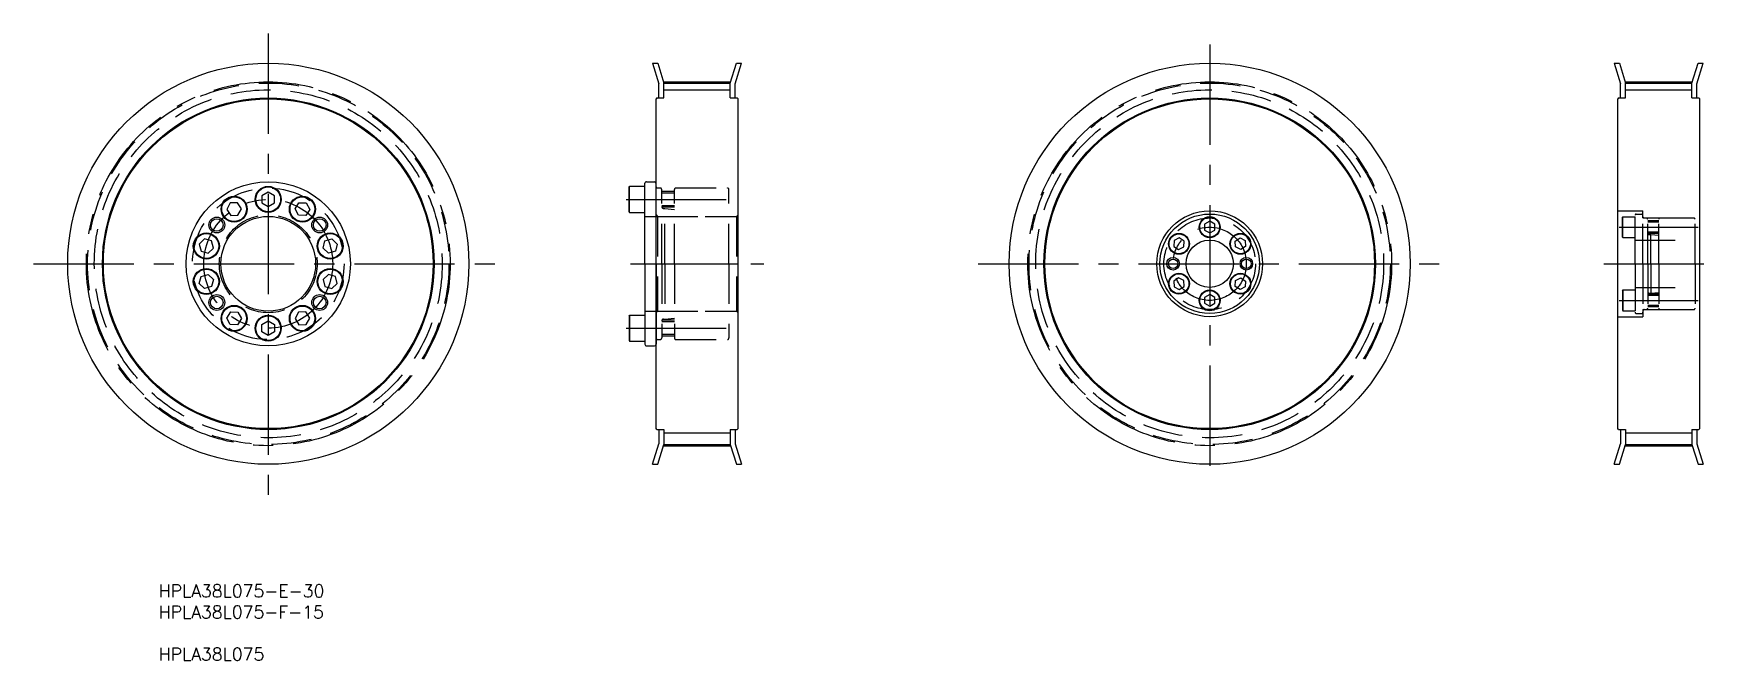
# Model space of a CAD drawing. Extents: x -25 to 507, y -23 to 175.
import ezdxf

# ---------------------------------------------------------------- set-up
doc = ezdxf.new("R2010")
doc.units = 0
doc.linetypes.add('CENTER', pattern=[50.8, 31.75, -6.35, 6.35, -6.35])
doc.linetypes.add('DASHED', pattern=[19.05, 12.7, -6.35])
doc.layers.get('0').update_dxf_attribs({"linetype": 'CONTINUOUS'})
doc.layers.add('CENTER', color=1, linetype='CENTER')
doc.styles.add('MISUMI', font='txt.shx')

# ---------------------------------------------------------------- blocks, each defined once
blk = doc.blocks.new('*U6')
at = {"color": 7, "linetype": 'CONTINUOUS', "style": 'MISUMI'}
for s, p in [('HPLA38L075-E-30', (15.05, -3.47)), ('HPLA38L075-F-15', (15.05, -10.14)), ('HPLA38L075', (15.05, -23.47))]:
    blk.add_text(s, height=4, dxfattribs=at).set_placement(p)

msp = doc.modelspace()

# ---------------------------------------------------------------- linework, layer by layer
at = {"color": 7, "linetype": 'CONTINUOUS'}
for p, q in [((171.41, 165.64), (173.43, 159.16)), ((171.41, 165.64), (173.07, 165.64)), ((173.07, 165.64), (175.03, 159.37)), ((196.03, 159.37), (197.98, 165.64)), ((197.63, 159.16), (199.64, 165.64)), ((197.98, 165.64), (199.64, 165.64)), ((475.95, 165.64), (477.96, 159.16)), ((475.95, 165.64), (477.6, 165.64)), ((477.6, 165.64), (479.56, 159.37)), ((500.56, 159.37), (502.52, 165.64)), ((502.16, 159.16), (504.17, 165.64)), ((502.52, 165.64), (504.17, 165.64)), ((172.83, 154.64), (172.53, 154.34)), ((172.53, 49.94), (172.53, 154.34)), ((172.83, 154.64), (175.03, 154.64)), ((173.43, 154.64), (173.43, 159.16)), ((175.03, 159.37), (196.03, 159.37)), ((175.03, 154.64), (175.03, 159.37)), ((196.03, 154.64), (196.03, 159.37)), ((196.03, 157.77), (196.03, 157.77)), ((196.03, 156.97), (196.03, 156.97)), ((196.03, 154.64), (198.23, 154.64)), ((197.63, 154.64), (197.63, 159.16)), ((198.23, 154.64), (198.53, 154.34)), ((198.53, 49.94), (198.53, 154.34)), ((477.36, 154.64), (477.06, 154.34)), ((477.06, 49.94), (477.06, 154.34)), ((477.36, 154.64), (479.56, 154.64)), ((477.96, 154.64), (477.96, 159.16)), ((479.56, 159.37), (500.56, 159.37)), ((479.56, 154.64), (479.56, 159.37)), ((500.56, 154.64), (500.56, 159.37)), ((500.56, 157.77), (500.56, 157.77)), ((500.56, 156.97), (500.56, 156.97)), ((500.56, 154.64), (502.76, 154.64)), ((502.16, 154.64), (502.16, 159.16)), ((502.76, 154.64), (503.06, 154.34)), ((503.06, 49.94), (503.06, 154.34)), ((169.03, 102.14), (169.03, 127.64)), ((169.53, 128.14), (172.03, 128.14)), ((172.53, 102.14), (172.53, 127.64)), ((49.73, 124.85), (47.73, 123.7)), ((47.73, 123.7), (47.73, 121.39)), ((51.73, 123.7), (49.73, 124.85)), ((51.73, 121.39), (51.73, 123.7)), ((164.03, 126.47), (164.14, 126.67)), ((164.03, 118.62), (164.03, 126.47)), ((164.14, 118.42), (164.14, 126.67)), ((164.14, 126.67), (169.03, 126.67)), ((169.03, 118.42), (169.03, 126.67)), ((169.03, 120.04), (169.03, 125.04)), ((37.69, 121.4), (36.61, 119.36)), ((36.61, 119.36), (37.83, 117.41)), ((40, 121.48), (37.69, 121.4)), ((37.83, 117.41), (40.14, 117.49)), ((41.23, 119.53), (40, 121.48)), ((40.14, 117.49), (41.23, 119.53)), ((47.73, 121.39), (49.73, 120.24)), ((49.73, 120.24), (51.73, 121.39)), ((58.23, 119.53), (59.45, 121.48)), ((59.31, 117.49), (58.23, 119.53)), ((61.62, 117.41), (59.31, 117.49)), ((59.45, 121.48), (61.76, 121.4)), ((62.85, 119.36), (61.62, 117.41)), ((61.76, 121.4), (62.85, 119.36)), ((164.03, 118.62), (164.14, 118.42)), ((164.14, 118.42), (169.03, 118.42)), ((169.03, 114.89), (169.03, 114.89)), ((347.86, 115.59), (346.26, 114.67)), ((346.26, 114.67), (346.26, 112.82)), ((346.26, 112.82), (347.86, 111.9)), ((349.46, 114.67), (347.86, 115.59)), ((347.86, 111.9), (349.46, 112.82)), ((348.66, 115.13), (348.66, 115.13)), ((349.06, 114.9), (349.06, 114.9)), ((349.46, 112.82), (349.46, 114.67)), ((29.56, 110.01), (27.9, 108.4)), ((27.9, 108.4), (28.46, 106.16)), ((31.78, 109.37), (29.56, 110.01)), ((30.68, 105.53), (32.34, 107.13)), ((32.34, 107.13), (31.78, 109.37)), ((67.12, 107.13), (67.68, 109.37)), ((68.78, 105.53), (67.12, 107.13)), ((67.68, 109.37), (69.9, 110.01)), ((69.9, 110.01), (71.56, 108.4)), ((71.56, 108.4), (71, 106.16)), ((169.03, 108.52), (169.03, 108.52)), ((336.58, 109.47), (336.48, 107.62)), ((336.48, 107.62), (338.03, 106.62)), ((338.22, 110.31), (336.58, 109.47)), ((338.03, 106.62), (339.68, 107.46)), ((339.77, 109.3), (338.22, 110.31)), ((339.68, 107.46), (339.77, 109.3)), ((355.94, 109.3), (357.49, 110.31)), ((356.04, 107.46), (355.94, 109.3)), ((357.68, 106.62), (356.04, 107.46)), ((357.49, 110.31), (359.13, 109.47)), ((359.23, 107.62), (357.68, 106.62)), ((359.13, 109.47), (359.23, 107.62)), ((28.46, 106.16), (30.68, 105.53)), ((71, 106.16), (68.78, 105.53)), ((169.03, 102.14), (169.03, 76.64)), ((172.53, 102.14), (172.53, 76.64)), ((27.9, 95.88), (28.46, 98.13)), ((29.56, 94.28), (27.9, 95.88)), ((28.46, 98.13), (30.68, 98.76)), ((30.68, 98.76), (32.34, 97.16)), ((32.34, 97.16), (31.78, 94.92)), ((68.78, 98.76), (67.12, 97.16)), ((67.12, 97.16), (67.68, 94.92)), ((71, 98.13), (68.78, 98.76)), ((69.9, 94.28), (71.56, 95.88)), ((71.56, 95.88), (71, 98.13)), ((338.03, 97.67), (336.48, 96.67)), ((336.48, 96.67), (336.58, 94.82)), ((339.68, 96.83), (338.03, 97.67)), ((339.77, 94.99), (339.68, 96.83)), ((355.94, 94.99), (356.04, 96.83)), ((356.04, 96.83), (357.68, 97.67)), ((357.68, 97.67), (359.23, 96.67)), ((359.23, 96.67), (359.13, 94.82)), ((31.78, 94.92), (29.56, 94.28)), ((67.68, 94.92), (69.9, 94.28)), ((336.58, 94.82), (338.22, 93.98)), ((338.22, 93.98), (339.77, 94.99)), ((347.86, 92.39), (346.26, 91.47)), ((346.26, 91.47), (346.26, 89.62)), ((349.46, 91.47), (347.86, 92.39)), ((349.46, 89.62), (349.46, 91.47)), ((357.49, 93.98), (355.94, 94.99)), ((359.13, 94.82), (357.49, 93.98)), ((36.61, 84.92), (37.83, 86.88)), ((37.83, 86.88), (40.14, 86.8)), ((40.14, 86.8), (41.23, 84.76)), ((59.31, 86.8), (58.23, 84.76)), ((61.62, 86.88), (59.31, 86.8)), ((62.85, 84.92), (61.62, 86.88)), ((164.03, 85.67), (164.14, 85.87)), ((164.03, 85.67), (164.03, 77.82)), ((164.14, 85.87), (164.14, 77.62)), ((164.14, 85.87), (169.03, 85.87)), ((169.03, 85.87), (169.03, 77.62)), ((346.26, 89.62), (347.86, 88.7)), ((347.86, 88.7), (349.46, 89.62)), ((37.69, 82.89), (36.61, 84.92)), ((40, 82.81), (37.69, 82.89)), ((41.23, 84.76), (40, 82.81)), ((47.73, 82.9), (49.73, 84.05)), ((47.73, 80.59), (47.73, 82.9)), ((49.73, 79.44), (47.73, 80.59)), ((49.73, 84.05), (51.73, 82.9)), ((51.73, 80.59), (49.73, 79.44)), ((51.73, 82.9), (51.73, 80.59)), ((58.23, 84.76), (59.45, 82.81)), ((59.45, 82.81), (61.76, 82.89)), ((61.76, 82.89), (62.85, 84.92)), ((169.03, 84.24), (169.03, 79.24)), ((164.03, 77.82), (164.14, 77.62)), ((164.14, 77.62), (169.03, 77.62)), ((169.53, 76.14), (172.03, 76.14)), ((172.83, 49.64), (172.53, 49.94)), ((172.83, 49.64), (175.03, 49.64)), ((173.43, 49.64), (173.43, 45.13)), ((175.03, 49.64), (175.03, 44.92)), ((196.03, 49.64), (198.23, 49.64)), ((196.03, 49.64), (196.03, 44.92)), ((197.63, 49.64), (197.63, 45.13)), ((198.23, 49.64), (198.53, 49.94)), ((477.36, 49.64), (477.06, 49.94)), ((477.36, 49.64), (479.56, 49.64)), ((477.96, 49.64), (477.96, 45.13)), ((479.56, 49.64), (479.56, 44.92)), ((500.56, 49.64), (502.76, 49.64)), ((500.56, 49.64), (500.56, 44.92)), ((502.16, 49.64), (502.16, 45.13)), ((502.76, 49.64), (503.06, 49.94)), ((171.41, 38.64), (173.43, 45.13)), ((173.07, 38.64), (175.03, 44.92)), ((175.03, 44.92), (196.03, 44.92)), ((196.03, 44.92), (197.98, 38.64)), ((197.63, 45.13), (199.64, 38.64)), ((475.95, 38.64), (477.96, 45.13)), ((477.6, 38.64), (479.56, 44.92)), ((479.56, 44.92), (500.56, 44.92)), ((500.56, 44.92), (502.52, 38.64)), ((502.16, 45.13), (504.17, 38.64)), ((171.41, 38.64), (173.07, 38.64)), ((197.98, 38.64), (199.64, 38.64)), ((475.95, 38.64), (477.6, 38.64)), ((502.52, 38.64), (504.17, 38.64))]:
    msp.add_line(p, q, dxfattribs=at)
at = {"color": 3, "linetype": 'CONTINUOUS'}
for p, q in [((175.03, 157.24), (196.03, 157.24)), ((479.56, 157.24), (500.56, 157.24)), ((175.03, 48.58), (196.03, 48.58)), ((479.56, 48.58), (500.56, 48.58))]:
    msp.add_line(p, q, dxfattribs=at)
at = {"color": 3, "linetype": 'DASHED'}
for p, q in [((172.94, 126.14), (173.83, 126.14)), ((174.33, 102.14), (174.33, 125.64)), ((178.33, 125.04), (174.33, 125.04)), ((178.33, 124.54), (174.33, 124.54)), ((178.33, 102.14), (178.33, 125.64)), ((178.83, 126.14), (195.13, 126.14)), ((195.63, 102.14), (195.63, 125.64)), ((169.03, 117.14), (195.63, 117.14)), ((172.53, 117.64), (173.03, 117.14)), ((173.03, 117.14), (198.03, 117.14)), ((173.03, 117.14), (173.03, 87.14)), ((178.33, 120.54), (174.33, 120.54)), ((178.33, 120.04), (174.33, 120.04)), ((174.93, 119.67), (175.33, 119.67)), ((175.33, 102.14), (175.33, 119.67)), ((175.33, 119.67), (178.33, 119.33)), ((198.53, 117.64), (198.03, 117.14)), ((198.03, 117.14), (198.03, 87.14)), ((477.06, 118.89), (485.06, 118.89)), ((478.56, 116.88), (478.65, 117.04)), ((478.65, 110.44), (478.65, 117.04)), ((478.65, 117.04), (482.56, 117.04)), ((482.56, 102.14), (482.56, 117.49)), ((482.56, 110.44), (482.56, 117.04)), ((482.96, 117.89), (484.66, 117.89)), ((485.06, 116.64), (485.06, 118.89)), ((485.06, 102.14), (485.06, 117.49)), ((478.56, 110.61), (478.56, 116.88)), ((482.56, 111.74), (482.56, 115.74)), ((485.06, 116.64), (503.06, 116.64)), ((485.47, 116.64), (486.16, 116.64)), ((486.56, 102.14), (486.56, 116.24)), ((490.06, 115.74), (486.56, 115.74)), ((490.06, 115.34), (486.56, 115.34)), ((490.06, 112.14), (486.56, 112.14)), ((490.06, 111.74), (486.58, 111.74)), ((490.06, 102.14), (490.06, 116.24)), ((490.46, 116.64), (501.16, 116.64)), ((501.56, 102.14), (501.56, 116.24)), ((478.56, 110.61), (478.65, 110.44)), ((478.65, 110.44), (482.56, 110.44)), ((482.56, 109.64), (501.56, 109.64)), ((486.97, 111.44), (487.56, 111.44)), ((487.56, 111.44), (490.06, 111.19)), ((487.56, 102.14), (487.56, 111.44)), ((174.33, 102.14), (174.33, 78.64)), ((175.33, 102.14), (175.33, 84.62)), ((178.33, 102.14), (178.33, 78.64)), ((195.63, 102.14), (195.63, 78.64)), ((482.56, 102.14), (482.56, 86.79)), ((485.06, 102.14), (485.06, 86.79)), ((486.56, 102.14), (486.56, 88.04)), ((487.56, 102.14), (487.56, 92.84)), ((490.06, 102.14), (490.06, 88.04)), ((501.56, 102.14), (501.56, 88.04)), ((478.56, 93.68), (478.65, 93.84)), ((478.56, 93.68), (478.56, 87.41)), ((478.65, 93.84), (482.56, 93.84)), ((478.65, 93.84), (478.65, 87.24)), ((482.56, 94.64), (501.56, 94.64)), ((482.56, 93.84), (482.56, 87.24)), ((482.56, 92.54), (482.56, 88.54)), ((490.06, 92.14), (486.56, 92.14)), ((490.06, 92.54), (486.58, 92.54)), ((486.97, 92.84), (487.56, 92.84)), ((487.56, 92.84), (490.06, 93.09)), ((169.03, 87.14), (195.63, 87.14)), ((172.53, 86.64), (173.03, 87.14)), ((173.03, 87.14), (198.03, 87.14)), ((198.53, 86.64), (198.03, 87.14)), ((477.06, 85.39), (485.06, 85.39)), ((478.56, 87.41), (478.65, 87.24)), ((478.65, 87.24), (482.56, 87.24)), ((482.96, 86.39), (484.66, 86.39)), ((485.06, 87.64), (485.06, 85.39)), ((485.06, 87.64), (503.06, 87.64)), ((485.47, 87.64), (486.16, 87.64)), ((490.06, 88.94), (486.56, 88.94)), ((490.06, 88.54), (486.56, 88.54)), ((490.46, 87.64), (501.16, 87.64)), ((178.33, 84.24), (174.33, 84.24)), ((178.33, 83.74), (174.33, 83.74)), ((174.93, 84.62), (175.33, 84.62)), ((175.33, 84.62), (178.33, 84.96)), ((172.94, 78.14), (173.83, 78.14)), ((178.33, 79.74), (174.33, 79.74)), ((178.33, 79.24), (174.33, 79.24)), ((178.83, 78.14), (195.13, 78.14))]:
    msp.add_line(p, q, dxfattribs=at)
at = {"color": 7, "linetype": 'CONTINUOUS'}
for centre, radius in [((49.73, 102.14), 63.5), ((347.86, 102.14), 63.5), ((49.73, 102.14), 52.5), ((49.73, 102.14), 52.2), ((347.86, 102.14), 52.5), ((347.86, 102.14), 52.2), ((49.73, 102.14), 26), ((38.92, 119.44), 4.12), ((38.92, 119.44), 3.92), ((49.73, 122.54), 4.12), ((49.73, 122.54), 3.92), ((60.54, 119.44), 4.12), ((60.54, 119.44), 3.92), ((49.73, 102.14), 15), ((347.86, 102.14), 16.75), ((347.86, 102.14), 15.75), ((347.86, 113.74), 3.3), ((30.12, 107.77), 4.12), ((30.12, 107.77), 3.92), ((33.44, 114.42), 2), ((66.02, 114.42), 2), ((69.34, 107.77), 4.12), ((69.34, 107.77), 3.92), ((338.13, 108.46), 3.3), ((347.86, 113.74), 3.14), ((357.59, 108.46), 3.3), ((338.13, 108.46), 3.14), ((347.86, 102.14), 7.5), ((357.59, 108.46), 3.14), ((336.26, 102.14), 2), ((336.26, 102.14), 1.5), ((359.46, 102.14), 2), ((359.46, 102.14), 1.5), ((30.12, 96.52), 4.12), ((30.12, 96.52), 3.92), ((69.34, 96.52), 4.12), ((69.34, 96.52), 3.92), ((338.13, 95.83), 3.3), ((338.13, 95.83), 3.14), ((357.59, 95.83), 3.3), ((357.59, 95.83), 3.14), ((33.44, 89.87), 2), ((66.02, 89.87), 2), ((347.86, 90.54), 3.3), ((347.86, 90.54), 3.14), ((38.92, 84.84), 4.12), ((38.92, 84.84), 3.92), ((49.73, 81.74), 4.12), ((49.73, 81.74), 3.92), ((60.54, 84.84), 4.12), ((60.54, 84.84), 3.92)]:
    msp.add_circle(centre, radius, dxfattribs=at)
at = {"color": 3, "linetype": 'DASHED'}
for centre, radius in [((49.73, 102.14), 57.22), ((49.73, 102.14), 55.09), ((347.86, 102.14), 57.22), ((347.86, 102.14), 55.09), ((49.73, 102.14), 24), ((49.73, 102.14), 15.5), ((347.86, 102.14), 14.5)]:
    msp.add_circle(centre, radius, dxfattribs=at)
at = {"color": 3}
for centre in [(33.44, 114.42), (66.02, 114.42), (33.44, 89.87), (66.02, 89.87)]:
    msp.add_circle(centre, 2.5, dxfattribs=at)
at = {"color": 7, "linetype": 'CONTINUOUS'}
for centre, start, end in [((169.53, 127.64), 90, 180.0009), ((172.03, 127.64), 0, 90), ((169.53, 76.64), 179.9991, 270), ((172.03, 76.64), 270, 0)]:
    msp.add_arc(centre, 0.5, start, end, dxfattribs=at)
at = {"color": 3, "linetype": 'DASHED'}
for centre, radius, start, end in [((172.94, 126.55), 0.41, 180, 270), ((173.83, 125.64), 0.5, 0, 90), ((178.83, 125.64), 0.5, 90, 180), ((195.13, 125.64), 0.5, 0, 90), ((174.93, 120.27), 0.6, 180, 270), ((482.96, 117.49), 0.4, 90, 180), ((484.66, 117.49), 0.4, 0, 90), ((485.47, 117.05), 0.41, 180, 270), ((486.16, 116.24), 0.4, 0, 90), ((486.97, 111.85), 0.41, 180, 270), ((490.46, 116.24), 0.4, 90, 180), ((501.16, 116.24), 0.4, 0, 90), ((486.97, 92.43), 0.41, 90, 180), ((482.96, 86.79), 0.4, 180, 270), ((484.66, 86.79), 0.4, 270, 0), ((485.47, 87.23), 0.41, 90, 180), ((486.16, 88.04), 0.4, 270, 0), ((490.46, 88.04), 0.4, 180, 270), ((501.16, 88.04), 0.4, 270, 0), ((174.93, 84.02), 0.6, 90, 180), ((172.94, 77.73), 0.41, 90, 180), ((173.83, 78.64), 0.5, 270, 0), ((178.83, 78.64), 0.5, 180, 270), ((195.13, 78.64), 0.5, 270, 0)]:
    msp.add_arc(centre, radius, start, end, dxfattribs=at)
at = {"layer": 'CENTER', "color": 1, "linetype": 'CENTER'}
for p, q in [((49.73, 175.04), (49.73, 28.35)), ((347.86, 171.55), (347.86, 32.06)), ((174.92, 159.75), (196.13, 159.75)), ((479.46, 159.75), (500.66, 159.75)), ((163.03, 122.54), (196.63, 122.54)), ((477.56, 113.74), (502.56, 113.74)), ((-24.59, 102.14), (122.45, 102.14)), ((164.4, 102.14), (206.65, 102.14)), ((166.53, 102.14), (204.53, 102.14)), ((274.53, 102.14), (420.96, 102.14)), ((472.63, 102.14), (507.06, 102.14)), ((477.56, 90.54), (502.56, 90.54)), ((163.03, 81.74), (196.63, 81.74)), ((174.92, 44.54), (196.13, 44.54)), ((479.46, 44.54), (500.66, 44.54))]:
    msp.add_line(p, q, dxfattribs=at)
for centre, radius in [((49.73, 102.14), 57.6), ((347.86, 102.14), 57.6), ((49.73, 102.14), 20.4), ((347.86, 102.14), 11.6)]:
    msp.add_circle(centre, radius, dxfattribs=at)

# ---------------------------------------------------------------- block references
at = {"color": 7, "linetype": 'CONTINUOUS'}
msp.add_blockref('*U6', (0, 0), dxfattribs=at)

doc.saveas('drawing.dxf')
